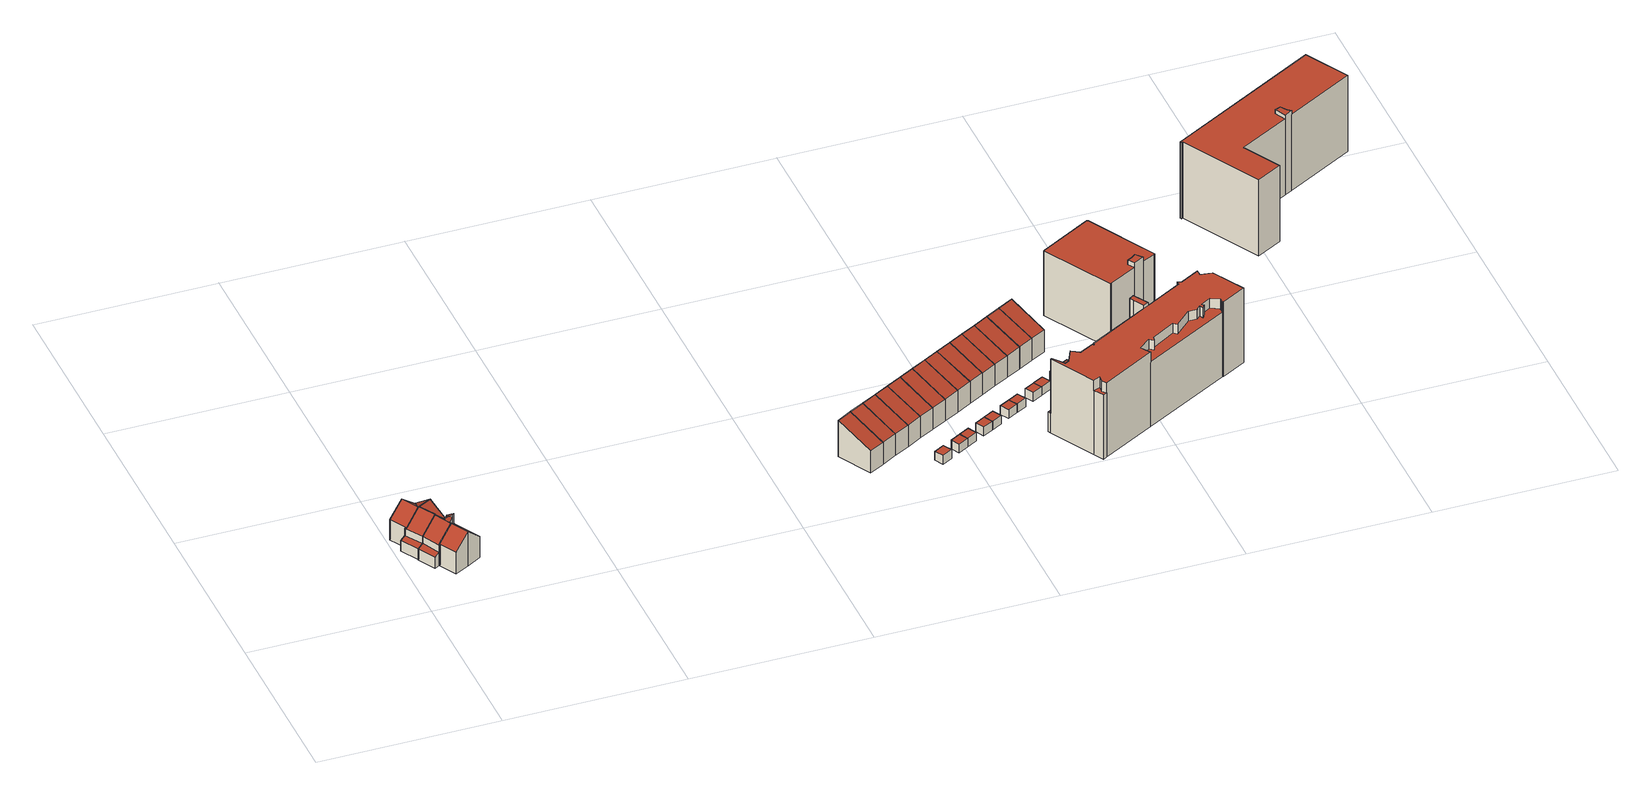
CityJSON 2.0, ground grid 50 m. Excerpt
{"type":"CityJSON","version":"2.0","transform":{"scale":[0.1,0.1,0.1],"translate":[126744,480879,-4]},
"CityObjects":{
"building1":{"type":"Building","attributes":{"b3_dak_type":"slanted","b3_h_dak_50p":5.98,"b3_h_dak_70p":6.63,"b3_h_dak_max":7.45,"b3_h_dak_min":3.58,"b3_h_maaiveld":-2.67,"b3_kas_warenhuis":false,"b3_mutatie_ahn3_ahn4":true,"b3_reconstructie_onvolledig":false,"b3_rmse_lod12":1.29,"b3_rmse_lod13":1.29,"b3_rmse_lod22":0.0406,"b3_val3dity_lod12":"[]","b3_val3dity_lod13":"[]","b3_val3dity_lod22":"[]","b3_volume_lod12":462.34,"b3_volume_lod13":462.34,"b3_volume_lod22":424.58,"geconstateerd":false,"oorspronkelijkbouwjaar":2020,"status":"Pand in gebruik"},"children":["building1-1"]},
"building1-1":{"type":"BuildingPart","parents":["building1"],"geometry":[{"type":"Solid","lod":"2.2","boundaries":[[[[0,1,2,3,4,5,6]],[[7,5,4,8]],[[9,6,5,7]],[[8,4,3,10]],[[11,12,13]],[[10,3,2,14,15]],[[14,2,1,16]],[[17,18,19]],[[15,14,12,11]],[[18,0,6,9]],[[16,1,0,18,17]],[[15,11,7,8,10]],[[18,9,7,11,13,19]],[[16,17,19,13,12,14]]]],"semantics":{"surfaces":[{"type":"GroundSurface"},{"type":"WallSurface","on_footprint_edge":true},{"type":"WallSurface","on_footprint_edge":false},{"type":"RoofSurface"}],"values":[[0,1,1,1,2,1,1,2,2,1,1,3,3,3]]}}]},
"building2":{"type":"Building","attributes":{"b3_dak_type":"slanted","b3_h_dak_50p":5.56,"b3_h_dak_70p":6.47,"b3_h_dak_max":7.45,"b3_h_dak_min":0.6,"b3_h_maaiveld":-2.7,"b3_kas_warenhuis":false,"b3_mutatie_ahn3_ahn4":true,"b3_reconstructie_onvolledig":false,"b3_rmse_lod12":2.49,"b3_rmse_lod13":1.22,"b3_rmse_lod22":0.0488,"b3_val3dity_lod12":"[]","b3_val3dity_lod13":"[]","b3_val3dity_lod22":"[]","b3_volume_lod12":546.5,"b3_volume_lod13":505.79,"b3_volume_lod22":465.34,"geconstateerd":false,"oorspronkelijkbouwjaar":2020,"status":"Pand in gebruik"},"children":["building2-1"]},
"building2-1":{"type":"BuildingPart","parents":["building2"],"geometry":[{"type":"Solid","lod":"2.2","boundaries":[[[[20,3,21,1,22,23,24,25,26,27,28]],[[16,1,21,29]],[[10,3,20,30]],[[30,20,28,31,32]],[[33,27,26,34]],[[35,36,37,29,38]],[[39,22,1,16]],[[40,23,22,39]],[[41,40,37,36]],[[42,43,36,35]],[[43,24,23,40,41]],[[31,28,27,33]],[[34,26,25,44]],[[45,44,25,24,43,42]],[[38,29,21,3,10]],[[32,31,44,45]],[[37,40,39,16,29]],[[43,41,36]],[[44,31,33,34]],[[32,45,42,35,38,10,30]]]],"semantics":{"surfaces":[{"type":"GroundSurface"},{"type":"WallSurface","on_footprint_edge":true},{"type":"WallSurface","on_footprint_edge":false},{"type":"RoofSurface"}],"values":[[0,1,1,1,1,2,1,1,2,2,1,1,1,1,1,2,3,3,3,3]]}}]},
"building3":{"type":"Building","attributes":{"b3_dak_type":"slanted","b3_h_dak_50p":5.38,"b3_h_dak_70p":6.49,"b3_h_dak_max":7.45,"b3_h_dak_min":0.63,"b3_h_maaiveld":-2.83,"b3_kas_warenhuis":false,"b3_mutatie_ahn3_ahn4":true,"b3_reconstructie_onvolledig":false,"b3_rmse_lod12":2.65,"b3_rmse_lod13":1.33,"b3_rmse_lod22":0.0744,"b3_val3dity_lod12":"[]","b3_val3dity_lod13":"[]","b3_val3dity_lod22":"[]","b3_volume_lod12":553.5,"b3_volume_lod13":511.23,"b3_volume_lod22":461.33,"geconstateerd":false,"oorspronkelijkbouwjaar":2020,"status":"Pand in gebruik"},"children":["building3-1"]},
"building3-1":{"type":"BuildingPart","parents":["building3"],"geometry":[{"type":"Solid","lod":"2.2","boundaries":[[[[46,47,48,49,50,51,52,53,54,55]],[[56,49,48,34]],[[57,50,49,56,45]],[[34,48,47,58]],[[59,55,54,60]],[[61,62,46,55,59]],[[60,54,53,63]],[[63,53,52,64]],[[64,52,51,39]],[[39,51,50,57]],[[58,47,46,62]],[[65,66,67]],[[68,69,70,71,72]],[[73,74,75]],[[69,68,75]],[[74,73,76,77]],[[78,79,80,81]],[[81,80,82,76]],[[70,69,83]],[[66,65,83]],[[72,71,84,85]],[[85,84,79,78]],[[77,76,82,67]],[[45,56,62,61]],[[39,57,86,63,64],[67,82,80,79,84,71,70,83,65]],[[62,56,34,58]],[[85,78,81,76,73,75,68,72]],[[77,67,66,83,69,75,74]],[[45,61,59,60,63,86,57]]]],"semantics":{"surfaces":[{"type":"GroundSurface"},{"type":"WallSurface","on_footprint_edge":true},{"type":"WallSurface","on_footprint_edge":false},{"type":"RoofSurface"}],"values":[[0,1,1,1,1,1,1,1,1,1,1,2,2,2,2,2,2,2,2,2,2,2,2,2,3,3,3,3,3]]}}]},
"building4":{"type":"Building","attributes":{"b3_dak_type":"slanted","b3_h_dak_50p":5.54,"b3_h_dak_70p":6.39,"b3_h_dak_max":7.46,"b3_h_dak_min":3.45,"b3_h_maaiveld":-2.96,"b3_kas_warenhuis":false,"b3_mutatie_ahn3_ahn4":false,"b3_reconstructie_onvolledig":false,"b3_rmse_lod12":1.34,"b3_rmse_lod13":1.34,"b3_rmse_lod22":0.0286,"b3_val3dity_lod12":"[]","b3_val3dity_lod13":"[]","b3_val3dity_lod22":"[]","b3_volume_lod12":480.14,"b3_volume_lod13":480.14,"b3_volume_lod22":440.81,"geconstateerd":false,"oorspronkelijkbouwjaar":2020,"status":"Pand in gebruik"},"children":["building4-1"]},
"building4-1":{"type":"BuildingPart","parents":["building4"],"geometry":[{"type":"Solid","lod":"2.2","boundaries":[[[[87,88,89,90,91,92]],[[64,88,87,93]],[[93,87,92,60]],[[94,89,88,64]],[[60,92,91,95]],[[96,90,89,94]],[[95,91,90,96]],[[96,94,64,93]],[[95,96,93,60]]]],"semantics":{"surfaces":[{"type":"GroundSurface"},{"type":"WallSurface","on_footprint_edge":true},{"type":"RoofSurface"}],"values":[[0,1,1,1,1,1,1,2,2]]}}]},
"building5":{"type":"Building","attributes":{"b3_dak_type":"slanted","b3_h_dak_50p":6.03,"b3_h_dak_70p":6.9,"b3_h_dak_max":8.3,"b3_h_dak_min":3.83,"b3_h_maaiveld":-2.87,"b3_kas_warenhuis":false,"b3_mutatie_ahn3_ahn4":false,"b3_reconstructie_onvolledig":false,"b3_rmse_lod12":1.56,"b3_rmse_lod13":1.56,"b3_rmse_lod22":0.0356,"b3_val3dity_lod12":"[]","b3_val3dity_lod13":"[]","b3_val3dity_lod22":"[]","b3_volume_lod12":510.87,"b3_volume_lod13":510.87,"b3_volume_lod22":464.71,"geconstateerd":false,"oorspronkelijkbouwjaar":2009,"status":"Pand in gebruik"},"children":["building5-1"]},
"building5-1":{"type":"BuildingPart","parents":["building5"],"geometry":[{"type":"Solid","lod":"2.2","boundaries":[[[[97,98,99,100]],[[101,98,97,102]],[[103,99,98,101]],[[102,97,100,104]],[[104,100,99,103]],[[104,103,101,102]]]],"semantics":{"surfaces":[{"type":"GroundSurface"},{"type":"WallSurface","on_footprint_edge":true},{"type":"RoofSurface"}],"values":[[0,1,1,1,1,2]]}}]},
"building6":{"type":"Building","attributes":{"b3_dak_type":"slanted","b3_h_dak_50p":6.09,"b3_h_dak_70p":6.95,"b3_h_dak_max":8.37,"b3_h_dak_min":3.83,"b3_h_maaiveld":-2.88,"b3_kas_warenhuis":false,"b3_mutatie_ahn3_ahn4":false,"b3_reconstructie_onvolledig":false,"b3_rmse_lod12":1.55,"b3_rmse_lod13":1.55,"b3_rmse_lod22":0.0364,"b3_val3dity_lod12":"[]","b3_val3dity_lod13":"[]","b3_val3dity_lod22":"[]","b3_volume_lod12":510.82,"b3_volume_lod13":510.82,"b3_volume_lod22":465.46,"geconstateerd":false,"oorspronkelijkbouwjaar":2009,"status":"Pand in gebruik"},"children":["building6-1"]},
"building6-1":{"type":"BuildingPart","parents":["building6"],"geometry":[{"type":"Solid","lod":"2.2","boundaries":[[[[105,99,98,106]],[[103,99,105,107]],[[107,105,106,108]],[[101,98,99,103]],[[108,106,98,101]],[[108,101,103,107]]]],"semantics":{"surfaces":[{"type":"GroundSurface"},{"type":"WallSurface","on_footprint_edge":true},{"type":"RoofSurface"}],"values":[[0,1,1,1,1,2]]}}]},
"building7":{"type":"Building","attributes":{"b3_dak_type":"slanted","b3_h_dak_50p":6.07,"b3_h_dak_70p":6.94,"b3_h_dak_max":8.32,"b3_h_dak_min":3.81,"b3_h_maaiveld":-2.9,"b3_kas_warenhuis":false,"b3_mutatie_ahn3_ahn4":false,"b3_reconstructie_onvolledig":false,"b3_rmse_lod12":1.54,"b3_rmse_lod13":1.54,"b3_rmse_lod22":0.0354,"b3_val3dity_lod12":"[]","b3_val3dity_lod13":"[]","b3_val3dity_lod22":"[]","b3_volume_lod12":510.55,"b3_volume_lod13":510.55,"b3_volume_lod22":466.24,"geconstateerd":false,"oorspronkelijkbouwjaar":2009,"status":"Pand in gebruik"},"children":["building7-1"]},
"building7-1":{"type":"BuildingPart","parents":["building7"],"geometry":[{"type":"Solid","lod":"2.2","boundaries":[[[[106,109,110,105]],[[111,109,106,108]],[[112,110,109,111]],[[108,106,105,107]],[[107,105,110,112]],[[107,112,111,108]]]],"semantics":{"surfaces":[{"type":"GroundSurface"},{"type":"WallSurface","on_footprint_edge":true},{"type":"RoofSurface"}],"values":[[0,1,1,1,1,2]]}}]},
"building8":{"type":"Building","attributes":{"b3_dak_type":"slanted","b3_h_dak_50p":5.96,"b3_h_dak_70p":6.89,"b3_h_dak_max":8.34,"b3_h_dak_min":3.85,"b3_h_maaiveld":-2.89,"b3_kas_warenhuis":false,"b3_mutatie_ahn3_ahn4":false,"b3_reconstructie_onvolledig":false,"b3_rmse_lod12":1.56,"b3_rmse_lod13":1.56,"b3_rmse_lod22":0.0374,"b3_val3dity_lod12":"[]","b3_val3dity_lod13":"[]","b3_val3dity_lod22":"[]","b3_volume_lod12":510.88,"b3_volume_lod13":510.88,"b3_volume_lod22":466.24,"geconstateerd":false,"oorspronkelijkbouwjaar":2009,"status":"Pand in gebruik"},"children":["building8-1"]},
"building8-1":{"type":"BuildingPart","parents":["building8"],"geometry":[{"type":"Solid","lod":"2.2","boundaries":[[[[113,110,109,114]],[[112,110,113,115]],[[115,113,114,116]],[[111,109,110,112]],[[116,114,109,111]],[[116,111,112,115]]]],"semantics":{"surfaces":[{"type":"GroundSurface"},{"type":"WallSurface","on_footprint_edge":true},{"type":"RoofSurface"}],"values":[[0,1,1,1,1,2]]}}]},
"building9":{"type":"Building","attributes":{"b3_dak_type":"multiple horizontal","b3_h_dak_50p":-0.1,"b3_h_dak_70p":-0.09,"b3_h_dak_max":-0.01,"b3_h_dak_min":-0.17,"b3_h_maaiveld":-2.8,"b3_kas_warenhuis":false,"b3_mutatie_ahn3_ahn4":false,"b3_reconstructie_onvolledig":false,"b3_rmse_lod12":0.0264,"b3_rmse_lod13":0.0264,"b3_rmse_lod22":0.0238,"b3_val3dity_lod12":"[]","b3_val3dity_lod13":"[]","b3_val3dity_lod22":"[]","b3_volume_lod12":24.93,"b3_volume_lod13":24.93,"b3_volume_lod22":24.86,"geconstateerd":false,"oorspronkelijkbouwjaar":2009,"status":"Pand in gebruik"},"children":["building9-1"]},
"building9-1":{"type":"BuildingPart","parents":["building9"],"geometry":[{"type":"Solid","lod":"2.2","boundaries":[[[[117,118,119,120]],[[121,119,118,122]],[[123,120,119,121]],[[124,117,120,123]],[[122,118,117,124]],[[122,124,123,121]]]],"semantics":{"surfaces":[{"type":"GroundSurface"},{"type":"WallSurface","on_footprint_edge":true},{"type":"RoofSurface"}],"values":[[0,1,1,1,1,2]]}}]},
"building10":{"type":"Building","attributes":{"b3_dak_type":"slanted","b3_h_dak_50p":6.07,"b3_h_dak_70p":6.94,"b3_h_dak_max":8.31,"b3_h_dak_min":3.83,"b3_h_maaiveld":-2.87,"b3_kas_warenhuis":false,"b3_mutatie_ahn3_ahn4":false,"b3_reconstructie_onvolledig":false,"b3_rmse_lod12":1.54,"b3_rmse_lod13":1.54,"b3_rmse_lod22":0.0371,"b3_val3dity_lod12":"[]","b3_val3dity_lod13":"[]","b3_val3dity_lod22":"[]","b3_volume_lod12":509.1,"b3_volume_lod13":509.1,"b3_volume_lod22":465.46,"geconstateerd":false,"oorspronkelijkbouwjaar":2009,"status":"Pand in gebruik"},"children":["building10-1"]},
"building10-1":{"type":"BuildingPart","parents":["building10"],"geometry":[{"type":"Solid","lod":"2.2","boundaries":[[[[125,113,114,126]],[[115,113,125,127]],[[127,125,126,128]],[[116,114,113,115]],[[128,126,114,116]],[[128,116,115,127]]]],"semantics":{"surfaces":[{"type":"GroundSurface"},{"type":"WallSurface","on_footprint_edge":true},{"type":"RoofSurface"}],"values":[[0,1,1,1,1,2]]}}]},
"building11":{"type":"Building","attributes":{"b3_dak_type":"multiple horizontal","b3_h_dak_50p":-0.1,"b3_h_dak_70p":-0.09,"b3_h_dak_max":0.11,"b3_h_dak_min":-0.22,"b3_h_maaiveld":-2.81,"b3_kas_warenhuis":false,"b3_mutatie_ahn3_ahn4":false,"b3_reconstructie_onvolledig":false,"b3_rmse_lod12":0.0399,"b3_rmse_lod13":0.0399,"b3_rmse_lod22":0.0365,"b3_val3dity_lod12":"[]","b3_val3dity_lod13":"[]","b3_val3dity_lod22":"[]","b3_volume_lod12":25.03,"b3_volume_lod13":25.03,"b3_volume_lod22":25,"geconstateerd":false,"oorspronkelijkbouwjaar":2009,"status":"Pand in gebruik"},"children":["building11-1"]},
"building11-1":{"type":"BuildingPart","parents":["building11"],"geometry":[{"type":"Solid","lod":"2.2","boundaries":[[[[129,130,131,132,133,134]],[[135,129,134,136]],[[137,131,130,138]],[[139,132,131,137]],[[136,134,133,140]],[[140,133,132,139]],[[138,130,129,135]],[[138,135,136,140,139,137]]]],"semantics":{"surfaces":[{"type":"GroundSurface"},{"type":"WallSurface","on_footprint_edge":true},{"type":"RoofSurface"}],"values":[[0,1,1,1,1,1,1,2]]}}]},
"building12":{"type":"Building","attributes":{"b3_dak_type":"slanted","b3_h_dak_50p":6.04,"b3_h_dak_70p":6.84,"b3_h_dak_max":8.31,"b3_h_dak_min":3.84,"b3_h_maaiveld":-2.87,"b3_kas_warenhuis":false,"b3_mutatie_ahn3_ahn4":false,"b3_reconstructie_onvolledig":false,"b3_rmse_lod12":1.52,"b3_rmse_lod13":1.52,"b3_rmse_lod22":0.0384,"b3_val3dity_lod12":"[]","b3_val3dity_lod13":"[]","b3_val3dity_lod22":"[]","b3_volume_lod12":509.12,"b3_volume_lod13":509.12,"b3_volume_lod22":465.7,"geconstateerd":false,"oorspronkelijkbouwjaar":2009,"status":"Pand in gebruik"},"children":["building12-1"]},
"building12-1":{"type":"BuildingPart","parents":["building12"],"geometry":[{"type":"Solid","lod":"2.2","boundaries":[[[[141,125,126,142]],[[127,125,141,143]],[[143,141,142,144]],[[128,126,125,127]],[[144,142,126,128]],[[144,128,127,143]]]],"semantics":{"surfaces":[{"type":"GroundSurface"},{"type":"WallSurface","on_footprint_edge":true},{"type":"RoofSurface"}],"values":[[0,1,1,1,1,2]]}}]},
"building13":{"type":"Building","attributes":{"b3_dak_type":"multiple horizontal","b3_h_dak_50p":-0.11,"b3_h_dak_70p":-0.09,"b3_h_dak_max":0.05,"b3_h_dak_min":-0.17,"b3_h_maaiveld":-2.8,"b3_kas_warenhuis":false,"b3_mutatie_ahn3_ahn4":false,"b3_reconstructie_onvolledig":false,"b3_rmse_lod12":0.0385,"b3_rmse_lod13":0.0385,"b3_rmse_lod22":0.0356,"b3_val3dity_lod12":"[]","b3_val3dity_lod13":"[]","b3_val3dity_lod22":"[]","b3_volume_lod12":24.98,"b3_volume_lod13":24.98,"b3_volume_lod22":24.96,"geconstateerd":false,"oorspronkelijkbouwjaar":2009,"status":"Pand in gebruik"},"children":["building13-1"]},
"building13-1":{"type":"BuildingPart","parents":["building13"],"geometry":[{"type":"Solid","lod":"2.2","boundaries":[[[[145,146,134,133]],[[136,134,146,147]],[[140,133,134,136]],[[148,145,133,140]],[[147,146,145,148]],[[147,148,140,136]]]],"semantics":{"surfaces":[{"type":"GroundSurface"},{"type":"WallSurface","on_footprint_edge":true},{"type":"RoofSurface"}],"values":[[0,1,1,1,1,2]]}}]},
"building14":{"type":"Building","attributes":{"b3_dak_type":"slanted","b3_h_dak_50p":6.1,"b3_h_dak_70p":7,"b3_h_dak_max":8.36,"b3_h_dak_min":3.88,"b3_h_maaiveld":-2.88,"b3_kas_warenhuis":false,"b3_mutatie_ahn3_ahn4":false,"b3_reconstructie_onvolledig":false,"b3_rmse_lod12":1.57,"b3_rmse_lod13":1.57,"b3_rmse_lod22":0.036,"b3_val3dity_lod12":"[]","b3_val3dity_lod13":"[]","b3_val3dity_lod22":"[]","b3_volume_lod12":511.93,"b3_volume_lod13":511.93,"b3_volume_lod22":466.43,"geconstateerd":false,"oorspronkelijkbouwjaar":2009,"status":"Pand in gebruik"},"children":["building14-1"]},
"building14-1":{"type":"BuildingPart","parents":["building14"],"geometry":[{"type":"Solid","lod":"2.2","boundaries":[[[[142,149,150,141]],[[151,149,142,144]],[[152,150,149,151]],[[144,142,141,143]],[[143,141,150,152]],[[143,152,151,144]]]],"semantics":{"surfaces":[{"type":"GroundSurface"},{"type":"WallSurface","on_footprint_edge":true},{"type":"RoofSurface"}],"values":[[0,1,1,1,1,2]]}}]},
"building15":{"type":"Building","attributes":{"b3_dak_type":"multiple horizontal","b3_h_dak_50p":-0.1,"b3_h_dak_70p":-0.09,"b3_h_dak_max":0.02,"b3_h_dak_min":-0.29,"b3_h_maaiveld":-2.78,"b3_kas_warenhuis":false,"b3_mutatie_ahn3_ahn4":false,"b3_reconstructie_onvolledig":false,"b3_rmse_lod12":0.0389,"b3_rmse_lod13":0.0389,"b3_rmse_lod22":0.0343,"b3_val3dity_lod12":"[]","b3_val3dity_lod13":"[]","b3_val3dity_lod22":"[]","b3_volume_lod12":24.82,"b3_volume_lod13":24.82,"b3_volume_lod22":24.71,"geconstateerd":false,"oorspronkelijkbouwjaar":2009,"status":"Pand in gebruik"},"children":["building15-1"]},
"building15-1":{"type":"BuildingPart","parents":["building15"],"geometry":[{"type":"Solid","lod":"2.2","boundaries":[[[[153,154,155,156]],[[157,154,153,158]],[[159,155,154,157]],[[158,153,156,160]],[[160,156,155,159]],[[160,159,157,158]]]],"semantics":{"surfaces":[{"type":"GroundSurface"},{"type":"WallSurface","on_footprint_edge":true},{"type":"RoofSurface"}],"values":[[0,1,1,1,1,2]]}}]},
"building16":{"type":"Building","attributes":{"b3_dak_type":"slanted","b3_h_dak_50p":5.96,"b3_h_dak_70p":6.9,"b3_h_dak_max":8.35,"b3_h_dak_min":3.86,"b3_h_maaiveld":-2.88,"b3_kas_warenhuis":false,"b3_mutatie_ahn3_ahn4":false,"b3_reconstructie_onvolledig":false,"b3_rmse_lod12":1.58,"b3_rmse_lod13":1.58,"b3_rmse_lod22":0.0361,"b3_val3dity_lod12":"[]","b3_val3dity_lod13":"[]","b3_val3dity_lod22":"[]","b3_volume_lod12":512.39,"b3_volume_lod13":512.39,"b3_volume_lod22":466.87,"geconstateerd":false,"oorspronkelijkbouwjaar":2009,"status":"Pand in gebruik"},"children":["building16-1"]},
"building16-1":{"type":"BuildingPart","parents":["building16"],"geometry":[{"type":"Solid","lod":"2.2","boundaries":[[[[161,150,149,162]],[[163,150,161,164]],[[164,161,162,165]],[[151,149,150,163]],[[165,162,149,151]],[[165,151,163,164]]]],"semantics":{"surfaces":[{"type":"GroundSurface"},{"type":"WallSurface","on_footprint_edge":true},{"type":"RoofSurface"}],"values":[[0,1,1,1,1,2]]}}]},
"building17":{"type":"Building","attributes":{"b3_dak_type":"multiple horizontal","b3_h_dak_50p":-0.1,"b3_h_dak_70p":-0.09,"b3_h_dak_max":0.06,"b3_h_dak_min":-0.16,"b3_h_maaiveld":-2.78,"b3_kas_warenhuis":false,"b3_mutatie_ahn3_ahn4":false,"b3_reconstructie_onvolledig":false,"b3_rmse_lod12":0.0359,"b3_rmse_lod13":0.0359,"b3_rmse_lod22":0.0303,"b3_val3dity_lod12":"[]","b3_val3dity_lod13":"[]","b3_val3dity_lod22":"[]","b3_volume_lod12":24.82,"b3_volume_lod13":24.82,"b3_volume_lod22":24.77,"geconstateerd":false,"oorspronkelijkbouwjaar":2009,"status":"Pand in gebruik"},"children":["building17-1"]},
"building17-1":{"type":"BuildingPart","parents":["building17"],"geometry":[{"type":"Solid","lod":"2.2","boundaries":[[[[155,154,166,167,168]],[[157,154,155,159]],[[169,166,154,157]],[[170,167,166,169]],[[159,155,168,171]],[[171,168,167,170]],[[171,170,169,157,159]]]],"semantics":{"surfaces":[{"type":"GroundSurface"},{"type":"WallSurface","on_footprint_edge":true},{"type":"RoofSurface"}],"values":[[0,1,1,1,1,1,2]]}}]},
"building18":{"type":"Building","attributes":{"b3_dak_type":"slanted","b3_h_dak_50p":6.04,"b3_h_dak_70p":6.94,"b3_h_dak_max":8.37,"b3_h_dak_min":3.85,"b3_h_maaiveld":-2.87,"b3_kas_warenhuis":false,"b3_mutatie_ahn3_ahn4":false,"b3_reconstructie_onvolledig":false,"b3_rmse_lod12":1.57,"b3_rmse_lod13":1.57,"b3_rmse_lod22":0.0351,"b3_val3dity_lod12":"[]","b3_val3dity_lod13":"[]","b3_val3dity_lod22":"[]","b3_volume_lod12":511.09,"b3_volume_lod13":511.09,"b3_volume_lod22":466.79,"geconstateerd":false,"oorspronkelijkbouwjaar":2009,"status":"Pand in gebruik"},"children":["building18-1"]},
"building18-1":{"type":"BuildingPart","parents":["building18"],"geometry":[{"type":"Solid","lod":"2.2","boundaries":[[[[162,172,173,161]],[[174,172,162,165]],[[175,173,172,174]],[[165,162,161,164]],[[164,161,173,175]],[[164,175,174,165]]]],"semantics":{"surfaces":[{"type":"GroundSurface"},{"type":"WallSurface","on_footprint_edge":true},{"type":"RoofSurface"}],"values":[[0,1,1,1,1,2]]}}]},
"building19":{"type":"Building","attributes":{"b3_dak_type":"multiple horizontal","b3_h_dak_50p":-0.11,"b3_h_dak_70p":-0.09,"b3_h_dak_max":0.03,"b3_h_dak_min":-0.31,"b3_h_maaiveld":-2.79,"b3_kas_warenhuis":false,"b3_mutatie_ahn3_ahn4":false,"b3_reconstructie_onvolledig":false,"b3_rmse_lod12":0.0395,"b3_rmse_lod13":0.0395,"b3_rmse_lod22":0.0355,"b3_val3dity_lod12":"[]","b3_val3dity_lod13":"[]","b3_val3dity_lod22":"[]","b3_volume_lod12":24.89,"b3_volume_lod13":24.89,"b3_volume_lod22":24.81,"geconstateerd":false,"oorspronkelijkbouwjaar":2009,"status":"Pand in gebruik"},"children":["building19-1"]},
"building19-1":{"type":"BuildingPart","parents":["building19"],"geometry":[{"type":"Solid","lod":"2.2","boundaries":[[[[176,177,178,179]],[[180,177,176,181]],[[182,178,177,180]],[[181,176,179,183]],[[183,179,178,182]],[[183,182,180,181]]]],"semantics":{"surfaces":[{"type":"GroundSurface"},{"type":"WallSurface","on_footprint_edge":true},{"type":"RoofSurface"}],"values":[[0,1,1,1,1,2]]}}]},
"building20":{"type":"Building","attributes":{"b3_dak_type":"slanted","b3_h_dak_50p":6.05,"b3_h_dak_70p":6.95,"b3_h_dak_max":8.34,"b3_h_dak_min":3.87,"b3_h_maaiveld":-2.87,"b3_kas_warenhuis":false,"b3_mutatie_ahn3_ahn4":false,"b3_reconstructie_onvolledig":false,"b3_rmse_lod12":1.55,"b3_rmse_lod13":1.55,"b3_rmse_lod22":0.0355,"b3_val3dity_lod12":"[]","b3_val3dity_lod13":"[]","b3_val3dity_lod22":"[]","b3_volume_lod12":511.13,"b3_volume_lod13":511.13,"b3_volume_lod22":467.07,"geconstateerd":false,"oorspronkelijkbouwjaar":2009,"status":"Pand in gebruik"},"children":["building20-1"]},
"building20-1":{"type":"BuildingPart","parents":["building20"],"geometry":[{"type":"Solid","lod":"2.2","boundaries":[[[[184,173,172,185]],[[186,173,184,187]],[[187,184,185,188]],[[174,172,173,186]],[[188,185,172,174]],[[188,174,186,187]]]],"semantics":{"surfaces":[{"type":"GroundSurface"},{"type":"WallSurface","on_footprint_edge":true},{"type":"RoofSurface"}],"values":[[0,1,1,1,1,2]]}}]},
"building21":{"type":"Building","attributes":{"b3_dak_type":"multiple horizontal","b3_h_dak_50p":-0.12,"b3_h_dak_70p":-0.1,"b3_h_dak_max":0.02,"b3_h_dak_min":-0.19,"b3_h_maaiveld":-2.8,"b3_kas_warenhuis":false,"b3_mutatie_ahn3_ahn4":false,"b3_reconstructie_onvolledig":false,"b3_rmse_lod12":0.0342,"b3_rmse_lod13":0.0342,"b3_rmse_lod22":0.0309,"b3_val3dity_lod12":"[]","b3_val3dity_lod13":"[]","b3_val3dity_lod22":"[]","b3_volume_lod12":24.88,"b3_volume_lod13":24.88,"b3_volume_lod22":24.84,"geconstateerd":false,"oorspronkelijkbouwjaar":2009,"status":"Pand in gebruik"},"children":["building21-1"]},
"building21-1":{"type":"BuildingPart","parents":["building21"],"geometry":[{"type":"Solid","lod":"2.2","boundaries":[[[[189,178,177,190]],[[191,190,177,180]],[[192,189,190,191]],[[180,177,178,182]],[[182,178,189,192]],[[182,192,191,180]]]],"semantics":{"surfaces":[{"type":"GroundSurface"},{"type":"WallSurface","on_footprint_edge":true},{"type":"RoofSurface"}],"values":[[0,1,1,1,1,2]]}}]},
"building22":{"type":"Building","attributes":{"b3_dak_type":"slanted","b3_h_dak_50p":6.08,"b3_h_dak_70p":6.91,"b3_h_dak_max":8.33,"b3_h_dak_min":3.87,"b3_h_maaiveld":-2.88,"b3_kas_warenhuis":false,"b3_mutatie_ahn3_ahn4":false,"b3_reconstructie_onvolledig":false,"b3_rmse_lod12":1.54,"b3_rmse_lod13":1.54,"b3_rmse_lod22":0.0359,"b3_val3dity_lod12":"[]","b3_val3dity_lod13":"[]","b3_val3dity_lod22":"[]","b3_volume_lod12":512.35,"b3_volume_lod13":512.35,"b3_volume_lod22":467.66,"geconstateerd":false,"oorspronkelijkbouwjaar":2009,"status":"Pand in gebruik"},"children":["building22-1"]},
"building22-1":{"type":"BuildingPart","parents":["building22"],"geometry":[{"type":"Solid","lod":"2.2","boundaries":[[[[193,184,185,194]],[[195,184,193,196]],[[196,193,194,197]],[[188,185,184,195]],[[197,194,185,188]],[[197,188,195,196]]]],"semantics":{"surfaces":[{"type":"GroundSurface"},{"type":"WallSurface","on_footprint_edge":true},{"type":"RoofSurface"}],"values":[[0,1,1,1,1,2]]}}]},
"building23":{"type":"Building","attributes":{"b3_dak_type":"multiple horizontal","b3_h_dak_50p":-0.1,"b3_h_dak_70p":-0.08,"b3_h_dak_max":0.06,"b3_h_dak_min":-0.23,"b3_h_maaiveld":-2.82,"b3_kas_warenhuis":false,"b3_mutatie_ahn3_ahn4":false,"b3_reconstructie_onvolledig":false,"b3_rmse_lod12":0.0457,"b3_rmse_lod13":0.0457,"b3_rmse_lod22":0.0377,"b3_val3dity_lod12":"[]","b3_val3dity_lod13":"[]","b3_val3dity_lod22":"[]","b3_volume_lod12":25.23,"b3_volume_lod13":25.23,"b3_volume_lod22":25.14,"geconstateerd":false,"oorspronkelijkbouwjaar":2009,"status":"Pand in gebruik"},"children":["building23-1"]},
"building23-1":{"type":"BuildingPart","parents":["building23"],"geometry":[{"type":"Solid","lod":"2.2","boundaries":[[[[198,199,200,201]],[[202,199,198,203]],[[203,198,201,204]],[[205,200,199,202]],[[204,201,200,205]],[[204,205,202,203]]]],"semantics":{"surfaces":[{"type":"GroundSurface"},{"type":"WallSurface","on_footprint_edge":true},{"type":"RoofSurface"}],"values":[[0,1,1,1,1,2]]}}]},
"building24":{"type":"Building","attributes":{"b3_dak_type":"slanted","b3_h_dak_50p":6.06,"b3_h_dak_70p":6.94,"b3_h_dak_max":8.31,"b3_h_dak_min":3.88,"b3_h_maaiveld":-2.88,"b3_kas_warenhuis":false,"b3_mutatie_ahn3_ahn4":false,"b3_reconstructie_onvolledig":false,"b3_rmse_lod12":1.54,"b3_rmse_lod13":1.54,"b3_rmse_lod22":0.0346,"b3_val3dity_lod12":"[]","b3_val3dity_lod13":"[]","b3_val3dity_lod22":"[]","b3_volume_lod12":510.62,"b3_volume_lod13":510.62,"b3_volume_lod22":468,"geconstateerd":false,"oorspronkelijkbouwjaar":2009,"status":"Pand in gebruik"},"children":["building24-1"]},
"building24-1":{"type":"BuildingPart","parents":["building24"],"geometry":[{"type":"Solid","lod":"2.2","boundaries":[[[[194,206,207,193]],[[208,206,194,197]],[[209,207,206,208]],[[197,194,193,210]],[[210,193,207,209]],[[210,209,208,197]]]],"semantics":{"surfaces":[{"type":"GroundSurface"},{"type":"WallSurface","on_footprint_edge":true},{"type":"RoofSurface"}],"values":[[0,1,1,1,1,2]]}}]},
"building25":{"type":"Building","attributes":{"b3_dak_type":"multiple horizontal","b3_h_dak_50p":-0.1,"b3_h_dak_70p":-0.09,"b3_h_dak_max":0.06,"b3_h_dak_min":-0.18,"b3_h_maaiveld":-2.82,"b3_kas_warenhuis":false,"b3_mutatie_ahn3_ahn4":false,"b3_reconstructie_onvolledig":false,"b3_rmse_lod12":0.0385,"b3_rmse_lod13":0.0385,"b3_rmse_lod22":0.0339,"b3_val3dity_lod12":"[]","b3_val3dity_lod13":"[]","b3_val3dity_lod22":"[]","b3_volume_lod12":25.11,"b3_volume_lod13":25.11,"b3_volume_lod22":25.05,"geconstateerd":false,"oorspronkelijkbouwjaar":2009,"status":"Pand in gebruik"},"children":["building25-1"]},
"building25-1":{"type":"BuildingPart","parents":["building25"],"geometry":[{"type":"Solid","lod":"2.2","boundaries":[[[[211,198,201,212,213]],[[203,198,211,214]],[[204,201,198,203]],[[215,212,201,204]],[[214,211,213,216]],[[216,213,212,215]],[[216,215,204,203,214]]]],"semantics":{"surfaces":[{"type":"GroundSurface"},{"type":"WallSurface","on_footprint_edge":true},{"type":"RoofSurface"}],"values":[[0,1,1,1,1,1,2]]}}]},
"building26":{"type":"Building","attributes":{"b3_dak_type":"slanted","b3_h_dak_50p":6.05,"b3_h_dak_70p":6.88,"b3_h_dak_max":8.32,"b3_h_dak_min":3.88,"b3_h_maaiveld":-2.87,"b3_kas_warenhuis":false,"b3_mutatie_ahn3_ahn4":false,"b3_reconstructie_onvolledig":false,"b3_rmse_lod12":1.56,"b3_rmse_lod13":1.56,"b3_rmse_lod22":0.0339,"b3_val3dity_lod12":"[]","b3_val3dity_lod13":"[]","b3_val3dity_lod22":"[]","b3_volume_lod12":510.56,"b3_volume_lod13":510.56,"b3_volume_lod22":467.69,"geconstateerd":false,"oorspronkelijkbouwjaar":2009,"status":"Pand in gebruik"},"children":["building26-1"]},
"building26-1":{"type":"BuildingPart","parents":["building26"],"geometry":[{"type":"Solid","lod":"2.2","boundaries":[[[[217,207,206,218]],[[209,207,217,219]],[[219,217,218,220]],[[208,206,207,209]],[[220,218,206,208]],[[220,208,209,219]]]],"semantics":{"surfaces":[{"type":"GroundSurface"},{"type":"WallSurface","on_footprint_edge":true},{"type":"RoofSurface"}],"values":[[0,1,1,1,1,2]]}}]},
"building27":{"type":"Building","attributes":{"b3_dak_type":"multiple horizontal","b3_h_dak_50p":-0.11,"b3_h_dak_70p":-0.09,"b3_h_dak_max":0.13,"b3_h_dak_min":-0.37,"b3_h_maaiveld":-2.81,"b3_kas_warenhuis":false,"b3_mutatie_ahn3_ahn4":false,"b3_reconstructie_onvolledig":false,"b3_rmse_lod12":0.0477,"b3_rmse_lod13":0.0477,"b3_rmse_lod22":0.0465,"b3_val3dity_lod12":"[]","b3_val3dity_lod13":"[]","b3_val3dity_lod22":"[]","b3_volume_lod12":25.06,"b3_volume_lod13":25.06,"b3_volume_lod22":24.98,"geconstateerd":false,"oorspronkelijkbouwjaar":2009,"status":"Pand in gebruik"},"children":["building27-1"]},
"building27-1":{"type":"BuildingPart","parents":["building27"],"geometry":[{"type":"Solid","lod":"2.2","boundaries":[[[[221,222,223,224]],[[225,222,221,226]],[[226,221,224,227]],[[228,223,222,225]],[[227,224,223,228]],[[227,228,225,226]]]],"semantics":{"surfaces":[{"type":"GroundSurface"},{"type":"WallSurface","on_footprint_edge":true},{"type":"RoofSurface"}],"values":[[0,1,1,1,1,2]]}}]},
"building28":{"type":"Building","attributes":{"b3_dak_type":"slanted","b3_h_dak_50p":6.13,"b3_h_dak_70p":7.05,"b3_h_dak_max":8.35,"b3_h_dak_min":3.88,"b3_h_maaiveld":-2.86,"b3_kas_warenhuis":false,"b3_mutatie_ahn3_ahn4":false,"b3_reconstructie_onvolledig":false,"b3_rmse_lod12":1.55,"b3_rmse_lod13":1.55,"b3_rmse_lod22":0.0354,"b3_val3dity_lod12":"[]","b3_val3dity_lod13":"[]","b3_val3dity_lod22":"[]","b3_volume_lod12":511.68,"b3_volume_lod13":511.68,"b3_volume_lod22":467.83,"geconstateerd":false,"oorspronkelijkbouwjaar":2009,"status":"Pand in gebruik"},"children":["building28-1"]},
"building28-1":{"type":"BuildingPart","parents":["building28"],"geometry":[{"type":"Solid","lod":"2.2","boundaries":[[[[218,229,230,217]],[[231,229,218,220]],[[232,230,229,231]],[[220,218,217,219]],[[219,217,230,232]],[[219,232,231,220]]]],"semantics":{"surfaces":[{"type":"GroundSurface"},{"type":"WallSurface","on_footprint_edge":true},{"type":"RoofSurface"}],"values":[[0,1,1,1,1,2]]}}]},
"building29":{"type":"Building","attributes":{"b3_dak_type":"multiple horizontal","b3_h_dak_50p":-0.11,"b3_h_dak_70p":-0.09,"b3_h_dak_max":0.04,"b3_h_dak_min":-0.17,"b3_h_maaiveld":-2.82,"b3_kas_warenhuis":false,"b3_mutatie_ahn3_ahn4":false,"b3_reconstructie_onvolledig":false,"b3_rmse_lod12":0.036,"b3_rmse_lod13":0.036,"b3_rmse_lod22":0.0326,"b3_val3dity_lod12":"[]","b3_val3dity_lod13":"[]","b3_val3dity_lod22":"[]","b3_volume_lod12":25.08,"b3_volume_lod13":25.08,"b3_volume_lod22":25.02,"geconstateerd":false,"oorspronkelijkbouwjaar":2009,"status":"Pand in gebruik"},"children":["building29-1"]},
"building29-1":{"type":"BuildingPart","parents":["building29"],"geometry":[{"type":"Solid","lod":"2.2","boundaries":[[[[221,224,233,234,235]],[[227,224,221,226]],[[236,233,224,227]],[[237,234,233,236]],[[226,221,235,238]],[[238,235,234,237]],[[238,237,236,227,226]]]],"semantics":{"surfaces":[{"type":"GroundSurface"},{"type":"WallSurface","on_footprint_edge":true},{"type":"RoofSurface"}],"values":[[0,1,1,1,1,1,2]]}}]},
"building30":{"type":"Building","attributes":{"b3_dak_type":"multiple horizontal","b3_h_dak_50p":17.04,"b3_h_dak_70p":19.79,"b3_h_dak_max":20.83,"b3_h_dak_min":-1.49,"b3_h_maaiveld":-3.21,"b3_kas_warenhuis":false,"b3_mutatie_ahn3_ahn4":false,"b3_reconstructie_onvolledig":false,"b3_rmse_lod12":7.66,"b3_rmse_lod13":0.681,"b3_rmse_lod22":0.662,"b3_val3dity_lod12":"[]","b3_val3dity_lod13":"[303]","b3_val3dity_lod22":"[303]","b3_volume_lod12":35266.5,"b3_volume_lod13":26622.58,"b3_volume_lod22":26611.47,"geconstateerd":false,"oorspronkelijkbouwjaar":2008,"status":"Pand in gebruik"},"children":["building30-1"]},
"building30-1":{"type":"BuildingPart","parents":["building30"],"geometry":[{"type":"Solid","lod":"2.2","boundaries":[[[[239,240,241,242,243,244,245,246,247,248,249,250,251,252,253,254,255,256,257,258,259,260,261,262,263,264,265,266,267,268,269,270,271,272]],[[273,249,248,274]],[[275,252,251,276]],[[276,251,250,277]],[[278,279,280,281]],[[282,283,284,285,279,278]],[[281,280,286,274,287]],[[288,240,239,289]],[[290,291,289,292]],[[293,267,266,294]],[[277,250,249,273]],[[295,253,252,275,296]],[[279,285,297,298]],[[299,300,301,302]],[[303,304,305,306,307,308]],[[309,247,246,310,311]],[[311,310,312,313]],[[302,301,286,280]],[[314,315,242,241,316,317]],[[318,319,320,321]],[[322,243,242,315]],[[323,324,319,318]],[[325,326,327,328]],[[298,297,329,330]],[[331,258,257,332]],[[333,259,258,331]],[[334,335,336,337]],[[294,266,265,326,325]],[[338,339,340,341,342]],[[326,265,264,343,344]],[[344,343,340,339]],[[328,327,339,338]],[[313,312,284,283]],[[345,334,315,314]],[[346,309,283,282]],[[308,307,347,348]],[[307,306,349,350]],[[351,244,243,322]],[[352,254,253,295]],[[353,255,254,352]],[[354,256,255,353]],[[332,257,256,354]],[[342,341,300,299]],[[287,274,248,247,309,346]],[[355,356,357,358]],[[359,360,361,362]],[[362,361,356,355]],[[363,364,365,366]],[[367,368,364,363]],[[324,272,271,369]],[[370,371,372,373]],[[348,347,371,370]],[[374,260,259,333]],[[321,320,375,376]],[[366,365,377,378]],[[378,377,379,380]],[[380,379,360,359]],[[381,382,383,384]],[[385,269,268,386]],[[369,271,270,383]],[[387,388,389,390]],[[386,268,267,293]],[[391,392,393,394]],[[394,393,337,336,395,396]],[[397,398,245,244,351,399]],[[400,396,395,401,402]],[[392,403,398,397]],[[404,405,406,395,396,400]],[[407,408,403,392,391]],[[317,316,409,410]],[[411,412,405,404]],[[330,329,412,411]],[[399,351,337,393]],[[310,246,245,398]],[[396,395,406,408,407]],[[413,262,261,349]],[[376,375,368,367]],[[358,357,388,387]],[[350,349,261,260,374]],[[414,263,262,413]],[[343,264,263,414]],[[384,383,270,269,385]],[[390,389,382,381]],[[316,241,240,288]],[[292,289,239,272,324,323]],[[410,409,291,290]],[[415,416,335,334,345]],[[402,401,416,415]],[[373,372,304,303]],[[296,275,305,304]],[[339,327,326,344]],[[283,309,311,313]],[[287,346,282,278,281]],[[399,393,392,397]],[[337,351,322,315,334]],[[396,407,391,394]],[[408,406,405,412,329,297,285,284,312,310,398,403]],[[296,304,372,371,347,307,350,374,333,331,332,354,353,352,295]],[[382,389,388,357,356,361,360,379,377,365,364,368,375,320,319,324,369,383]],[[402,415,345,314,317,410,290,292,323,318,321,376,367,363,366,378,380,359,362,355,358,387,390,381,384,385,386,293,294,325,328,338,342,299,302,280,279,298,330,411,404,400]],[[291,409,316,288,289]],[[416,401,395,336,335]],[[373,303,308,348,370]],[[305,275,276,277,273,274,286,301,300,341,340,343,414,413,349,306]]]],"semantics":{"surfaces":[{"type":"GroundSurface"},{"type":"WallSurface","on_footprint_edge":true},{"type":"WallSurface","on_footprint_edge":false},{"type":"RoofSurface"}],"values":[[0,1,1,1,2,2,2,1,2,1,1,1,2,2,2,1,2,2,1,2,1,2,2,2,1,1,2,1,2,1,2,2,2,2,2,2,2,1,1,1,1,1,2,1,2,2,2,2,2,1,2,2,1,2,2,2,2,2,1,1,2,1,2,2,1,2,2,2,2,2,2,2,2,1,2,1,2,2,1,1,1,1,2,1,1,2,2,2,2,2,3,3,3,3,3,3,3,3,3,3,3,3,3,3]]}}]},
"building31":{"type":"Building","attributes":{"b3_dak_type":"multiple horizontal","b3_h_dak_50p":21.13,"b3_h_dak_70p":21.16,"b3_h_dak_max":23.16,"b3_h_dak_min":8.93,"b3_h_maaiveld":-2.51,"b3_kas_warenhuis":false,"b3_mutatie_ahn3_ahn4":false,"b3_reconstructie_onvolledig":false,"b3_rmse_lod12":1.31,"b3_rmse_lod13":1.31,"b3_rmse_lod22":1.3,"b3_val3dity_lod12":"[]","b3_val3dity_lod13":"[]","b3_val3dity_lod22":"[]","b3_volume_lod12":18125.24,"b3_volume_lod13":18125.24,"b3_volume_lod22":18118.85,"geconstateerd":false,"oorspronkelijkbouwjaar":2011,"status":"Pand in gebruik"},"children":["building31-1"]},
"building31-1":{"type":"BuildingPart","parents":["building31"],"geometry":[{"type":"Solid","lod":"2.2","boundaries":[[[[417,418,419,420,421,422,423,424,425,426]],[[427,424,423,428]],[[429,418,417,430]],[[431,420,419,432]],[[433,425,424,427]],[[432,419,418,429]],[[434,435,436,437]],[[438,439,435,434]],[[428,423,422,440]],[[440,422,421,441]],[[442,443,430,444]],[[439,426,425,433]],[[437,436,443,442]],[[444,430,417,426,439,438]],[[441,421,420,431]],[[444,438,434,437,442]],[[441,431,432,429,430,443,436,435,439,433,427,428,440]]]],"semantics":{"surfaces":[{"type":"GroundSurface"},{"type":"WallSurface","on_footprint_edge":true},{"type":"WallSurface","on_footprint_edge":false},{"type":"RoofSurface"}],"values":[[0,1,1,1,1,1,2,2,1,1,2,1,2,1,1,3,3]]}}]}
},
"vertices":[
[93,353,13],[116,312,13],[76,290,13],[36,267,13],[9,315,13],[49,337,13],[90,359,13],[49,337,115],[9,315,76],[90,359,77],[36,267,76],[75,291,115],[75,291,114],[76,291,114],[76,290,114],[76,290,115],[116,312,114],[93,353,81],[93,353,77],[78,298,110],
[34,270,13],[77,291,13],[142,265,13],[141,264,13],[104,244,13],[61,220,13],[46,211,13],[18,261,13],[32,269,13],[77,291,115],[34,270,76],[32,269,52],[32,269,74],[18,261,46],[46,211,46],[80,286,116],[80,286,113],[80,286,111],[77,291,116],[142,265,76],[141,264,76],[141,264,77],[104,244,117],[104,244,113],[61,220,53],[61,220,75],
[87,170,12],[73,162,12],[46,211,12],[61,220,12],[102,243,12],[142,265,12],[168,217,12],[127,195,12],[88,173,12],[89,171,12],[61,220,54],[102,243,115],[73,162,46],[89,171,76],[88,173,76],[87,170,74],[87,170,53],[127,195,115],[168,217,76],[132,213,104],[132,213,103],[123,219,108],[145,230,113],[145,230,108],[145,230,88],[152,239,79],[152,239,110],[135,232,109],[135,232,111],[138,231,110],[123,226,109],[123,226,112],[130,239,105],[130,239,95],[123,238,101],[123,238,103],[123,226,106],[133,214,104],[137,251,85],[137,251,101],[117,214,115],
[128,195,10],[168,217,10],[195,168,10],[155,146,10],[115,124,10],[88,173,10],[128,195,115],[195,168,76],[115,124,76],[155,146,115],
[1189,250,11],[1231,274,11],[1283,179,11],[1241,156,11],[1231,274,123],[1189,250,123],[1283,179,78],[1241,156,78],
[1325,203,11],[1273,297,11],[1325,203,78],[1273,297,123],
[1315,321,11],[1368,226,11],[1315,321,123],[1368,226,78],
[1410,250,11],[1357,344,11],[1410,250,78],[1357,344,123],
[1439,165,12],[1452,140,12],[1423,124,12],[1410,148,12],[1423,124,39],[1452,140,39],[1410,148,39],[1439,165,39],
[1452,273,11],[1400,368,11],[1452,273,78],[1400,368,123],
[1478,154,12],[1466,177,12],[1467,177,12],[1466,179,12],[1494,195,12],[1507,171,12],[1478,154,39],[1507,171,39],[1467,177,39],[1466,177,39],[1466,179,39],[1494,195,39],
[1494,297,11],[1442,391,11],[1494,297,78],[1442,391,123],
[1523,211,12],[1536,187,12],[1536,187,39],[1523,211,39],
[1484,415,11],[1537,320,11],[1484,415,123],[1537,320,79],
[1549,225,12],[1578,242,12],[1591,217,12],[1562,201,12],[1578,242,39],[1549,225,39],[1591,217,39],[1562,201,39],
[1579,344,11],[1526,438,11],[1537,320,78],[1579,344,79],[1526,438,123],
[1607,258,12],[1620,234,12],[1620,233,12],[1607,258,39],[1620,234,39],[1620,233,39],
[1569,462,11],[1621,367,11],[1569,462,123],[1621,367,79],
[1633,272,12],[1662,288,12],[1675,264,12],[1646,248,12],[1662,288,39],[1633,272,39],[1675,264,39],[1646,248,39],
[1663,391,11],[1611,485,11],[1621,367,78],[1663,391,79],[1611,485,123],
[1704,280,12],[1691,304,12],[1691,304,39],[1704,280,39],
[1705,414,11],[1653,508,11],[1663,391,78],[1705,414,79],[1653,508,123],
[1759,310,12],[1730,294,12],[1717,318,12],[1746,334,12],[1730,294,40],[1759,310,39],[1746,334,39],[1717,318,39],
[1695,532,11],[1748,438,11],[1695,532,123],[1748,438,79],[1705,414,78],
[1788,326,12],[1747,335,12],[1775,350,12],[1788,326,39],[1747,335,39],[1775,350,39],
[1790,461,11],[1737,555,11],[1790,461,79],[1737,555,123],
[1843,356,12],[1814,340,12],[1801,364,12],[1830,380,12],[1814,340,39],[1843,356,39],[1830,380,39],[1801,364,39],
[1780,579,11],[1832,484,11],[1780,579,124],[1832,484,79],
[1859,397,12],[1872,373,12],[1872,372,12],[1859,397,39],[1872,373,39],[1872,372,39],
[1820,11,8],[1809,5,8],[1794,34,8],[1725,158,8],[1721,166,8],[1761,188,8],[1779,198,8],[1914,272,8],[1998,318,8],[2011,326,8],[2066,356,8],[2014,450,8],[1997,440,8],[1996,443,8],[1994,442,8],[1888,634,8],[1891,636,8],[1891,637,8],[2035,717,8],[2036,715,8],[2038,716,8],[2144,523,8],[2139,520,8],[2189,431,8],[2191,440,8],[2203,418,8],[2236,357,8],[2285,268,8],[2217,230,8],[2216,231,8],[2215,231,8],[2213,229,8],[2212,228,8],[1970,94,8],[2066,356,57],[2011,326,57],[1996,443,58],[1997,440,58],[2014,450,58],[2020,277,247],[2020,277,238],[2035,285,238],[2035,285,247],[2005,306,247],[2005,306,69],[2005,306,57],[2020,277,57],[2035,285,57],[2011,326,247],[1809,5,208],[1820,11,208],[1811,23,239],[1811,23,207],[1820,11,239],[2217,230,239],[2285,268,239],[1994,442,208],[1996,443,208],[1850,182,56],[1850,182,238],[2139,351,238],[2139,351,57],[2140,343,57],[2140,343,238],[2076,486,222],[2076,486,208],[2076,486,59],[2105,502,59],[2105,502,208],[2105,502,222],[1998,318,69],[1914,272,57],[1914,272,69],[1918,265,57],[1918,265,68],[1725,158,237],[1725,158,69],[1794,34,207],[1794,34,238],[1953,122,238],[1953,122,208],[1984,148,208],[1984,148,238],[1721,166,69],[1970,94,239],[1970,94,208],[2236,357,238],[2236,357,96],[2203,362,87],[2203,362,238],[1848,175,56],[1848,175,238],[2036,715,208],[2035,717,208],[2038,716,208],[1729,160,69],[1729,160,57],[1771,181,57],[1771,181,70],[2203,378,238],[2203,378,90],[2203,378,57],[2151,349,57],[2151,349,238],[2203,418,58],[2203,418,97],[1729,160,237],[1998,318,247],[2090,522,208],[2090,522,221],[2139,520,59],[2139,520,208],[1761,188,69],[1888,634,208],[1891,636,208],[1891,637,208],[2167,236,238],[2167,236,208],[2162,241,208],[2162,241,238],[2155,235,238],[2155,235,208],[2160,223,208],[2160,223,239],[2066,191,238],[2066,191,208],[2075,182,208],[2075,182,238],[1999,151,238],[1999,151,208],[2212,228,208],[2077,511,222],[2077,511,208],[2064,504,208],[2064,504,222],[2144,523,208],[1996,139,208],[1996,139,238],[2120,225,208],[2120,225,238],[2144,224,208],[2144,224,238],[2214,240,239],[2214,240,208],[2213,229,208],[2213,229,239],[2215,231,239],[2216,231,239],[2190,258,238],[2190,258,208],[2213,245,208],[2213,245,239],[1790,190,191],[1790,190,163],[1771,181,163],[1771,181,190],[1783,173,57],[1783,173,190],[1779,198,160],[1779,198,56],[1761,188,160],[1783,173,237],[1764,134,57],[1764,134,238],[1790,190,56],[1806,158,238],[1806,158,56],[1783,173,56],[1791,189,191],[1791,189,56],[1812,40,207],[1812,40,239],[1846,180,238],[1846,180,56],[2189,431,58],[2191,440,58],[1753,128,238],[1753,128,57],
[2633,889,15],[2493,812,15],[2550,709,15],[2479,669,15],[2358,889,15],[2354,887,15],[2352,892,15],[2780,1128,15],[2847,1007,15],[2656,902,15],[2780,1128,251],[2352,892,251],[2493,812,251],[2633,889,251],[2479,669,251],[2550,709,251],[2847,1007,251],[2646,910,263],[2646,910,251],[2635,928,251],[2635,928,262],[2656,902,263],[2656,902,251],[2354,887,251],[2358,889,251],[2619,920,263],[2619,920,251],[2633,889,263]
]}
